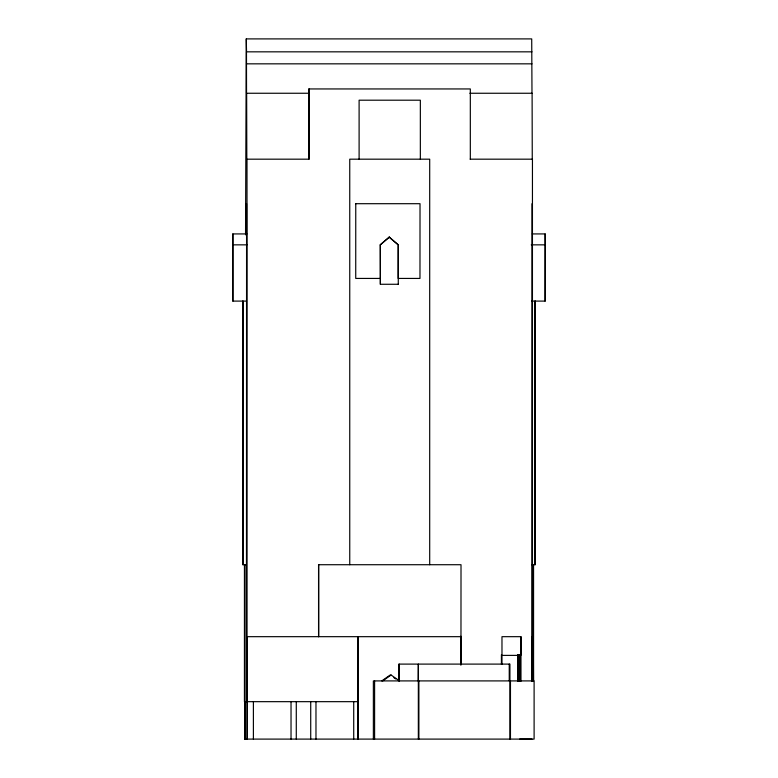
<?xml version="1.0" encoding="UTF-8"?>
<svg xmlns="http://www.w3.org/2000/svg" width="778" height="778" viewBox="0 0 778 778"><rect width="100%" height="100%" fill="white"/><g stroke="black" fill="none" stroke-linecap="round" stroke-linejoin="round"><path stroke-width="1.17" d="M246.859 233.925L232.846 233.925L232.748 244.846L232.748 301.096L246.373 301.096M532.308 233.925L545.154 233.925L545.057 301.096M531.987 93.253L531.714 38.9L246.276 38.9L245.547 234.343M398.317 284.271L380.345 284.271L380.238 244.846L389.204 237.115L398.317 244.846L398.278 284.271M380.238 244.846L389.35 237.115M381.765 680.906L390.167 675.032L391.101 675.032L399.493 680.906M382.708 680.906L391.101 675.032M519.665 739.1L531.977 739.1M246.276 38.9L246.538 51.834L531.987 51.834M246.48 63.835L531.987 63.835M469.863 93.253L532.103 93.253L532.259 159.179M470.126 159.179L532.444 159.179L532.444 680.867M355.731 203.7L420.023 203.7L419.974 278.427L398.161 278.427L398.161 244.846L389.204 237.115M232.846 233.925L232.943 244.846L246.957 244.846M531.238 244.846L545.252 244.846L545.252 301.096L531.812 301.096M380.345 278.427L355.731 278.427L355.76 203.7M246.441 564.721L242.833 564.721L242.833 301.096M531.812 564.721L535.167 564.721L535.167 301.096M247.005 636.676L461.014 636.676M533.309 636.676L533.484 681.256M501.975 655.387L520.871 655.387L520.871 636.676M358.259 701.668L244.438 701.668L244.438 564.721M393.892 677.648L395.759 678.951M545.154 233.925L545.252 244.846M308.934 159.179L308.778 93.253L246.538 93.253L246.48 51.834M246.655 93.253L246.811 159.179L309.129 159.179L309.129 88.945M534.992 301.096L534.992 564.721M533.562 564.721L533.562 680.974M532.356 681.256L532.356 636.676L531.977 681.246M532.123 636.676L532.21 681.256M532.016 203.7L531.889 680.974M520.978 681.256L520.978 636.676L501.975 636.676L501.985 664.393M520.044 654.745L520.044 681.256M519.899 654.745L519.811 681.256M519.665 654.745L519.665 681.246M519.568 654.745L519.5 681.256M519.325 654.745L519.325 681.256M519.159 654.745L519.247 681.256M519.014 654.745L519.014 681.256M518.77 654.745L518.916 681.256M518.683 654.745L518.683 681.256M518.537 654.745L518.449 681.256M518.304 654.745L518.304 681.256M518.216 654.745L518.216 681.256M518.06 654.745L517.973 681.256M517.827 654.745L517.827 681.256M517.633 654.745L517.633 681.256M510.465 680.906L510.465 739.1M509.921 739.1L509.921 664.101L398.89 664.101L398.89 680.906M509.24 664.101L509.24 680.906M501.421 654.745L501.421 664.393M470.32 159.179L470.32 88.945L308.671 88.945L308.671 93.253M460.955 664.393L461.014 564.721L318.562 564.721L318.562 636.676M460.887 636.171L460.887 665.229M429.699 564.721L429.699 159.179L349.75 159.179L349.75 564.721M420.344 159.179L420.344 100.197L359.105 100.197L359.105 159.179M418.885 680.906L418.885 739.1M418.34 739.1L418.34 664.101L418.253 680.906M399.153 664.101L399.153 680.906M380.384 244.846L380.384 284.271M374.597 680.906L374.597 739.1M373.372 739.1L373.372 680.906L534.107 680.906L534.107 739.1L244.603 739.1L244.603 564.75M358.259 636.676L358.22 739.1M357.929 636.676L357.929 739.1M353.718 701.668L353.718 739.1M318.679 564.721L318.679 636.676M315.975 701.668L315.975 739.1M310.723 701.668L310.723 739.1M296.282 701.668L296.282 739.1M291.03 701.668L291.03 739.1M253.395 701.668L253.395 739.1M247.404 636.676L247.365 739.1M247.005 159.179L247.005 739.1M246.441 701.668L246.577 203.7L245.974 203.7L245.974 235.044M245.08 701.746L245.08 739.1M244.934 701.746L244.934 739.1M244.759 564.721L244.691 739.1M243.008 301.096L243.008 564.721M232.943 244.846L232.943 301.096"/></g></svg>
